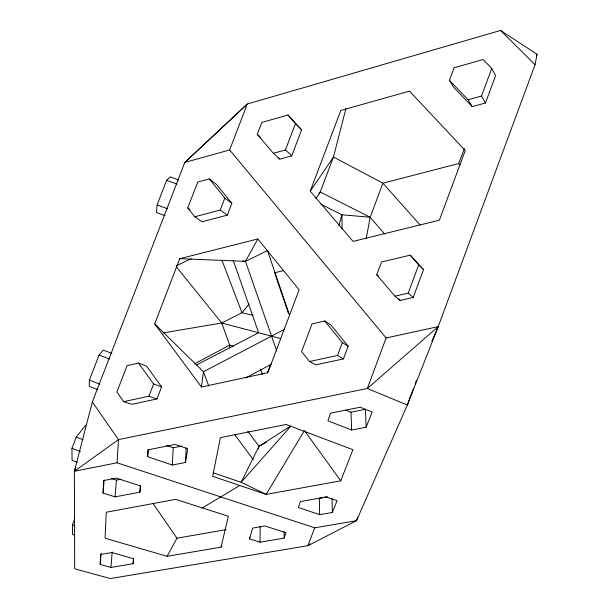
<?xml version="1.0" encoding="UTF-8"?>
<svg xmlns="http://www.w3.org/2000/svg" width="609" height="609" viewBox="0 0 609 609"><rect width="100%" height="100%" fill="white"/><g stroke="black" fill="none" stroke-linecap="round" stroke-linejoin="round"><path stroke-width="0.91" d="M260.043 542.193L249.606 538.927L252.644 528.087L264.885 525.963L285.918 532.73L284.114 538.12L260.043 542.193L260.18 526.267M249.606 538.927L249.637 537.047M111.919 353.387L103.294 350.129L99.077 355.07L89.386 380.145L89.279 386.395L97.912 389.676M100.211 564.444L100.607 554.479L111.85 552.53L133.584 558.742L133.112 563.698L110.983 567.443L100.211 564.444L101.109 553.49M103.058 493.1L103.56 480.57L116.19 478.111L140.519 485.944L139.925 492.163L115.101 496.868L103.058 493.1L104.147 480.037M148.078 449.373L147.614 456.704L172.324 465.032L185.509 462.459L186.156 447.881M172.324 465.032L173.207 447.767L166.211 445.346M357.62 517.178L356.524 520.672L314.67 527.82L117.088 462.779L118.443 439.629L92.347 401.955L184.778 162.481L247.269 104.032L500.568 30.45L537.039 54.277L535.052 64.676L438.221 326.614L407.33 405.031L356.524 520.672L307.91 545.702L110.328 578.55L74.686 568.806L74.382 471.275L92.347 401.955M139.925 492.163L140.359 485.624M133.112 563.698L133.485 558.217M229.494 347.929L229.692 345.097L221.714 323.006L176.351 266.78M115.101 496.868L116.395 480.136L120.963 479.253M110.983 567.443L112.17 551.99M178.825 180.02L170.238 176.892L166.63 180.294L157.114 204.921L156.467 212.511L165.069 215.67M147.614 456.704L148.314 449.8L175.179 444.403L187.656 448.734L185.509 462.459M201.465 387.012L203.436 371.734L154.701 323.904L179.762 258.68L257.82 238.964L299.141 289.808L267.838 372.716L201.465 387.012L154.701 323.904M366.192 238.69L370.143 217.276L382.932 183.18L458.691 163.555L464.446 148.581M221.037 547.148L228.345 516.265L175.674 499.365L106.263 512.238L105.068 538.211L167.102 556.306L221.037 547.148L221.828 545.497M258.338 448.932L259.008 446.313L290.539 426.125M345.92 108.516L333.466 157.031L320.235 191.995L315.82 198.74M338.855 225.733L341.938 214.779L320.867 204.236M413.541 388.245L407.33 405.031L367.326 388.489L118.443 439.629L74.382 471.275L75.722 467.788M415.171 383.822L416.48 380.29M386.129 337.965L367.326 388.489L438.221 326.614L386.129 337.965L229.639 149.951L247.269 104.032L184.778 162.481L229.639 149.951M394.921 296.164L408.197 293.135L418.695 264.9L410.2 255.156L381.5 261.992L376.727 274.773L394.921 296.164L400.09 300.427L413.206 297.458L423.552 269.604L410.2 255.156M485.449 102.99L481.491 96.039L491.775 68.375L483.066 59.537L454.108 67.774L449.427 80.297L453.774 87.369L472.226 106.605L485.449 102.99L495.597 75.691L491.775 68.375M343.43 358.907L348.173 346.232L330.778 324.856L324.749 320.996L312.036 323.866L301.622 351.545L309.524 361.518L315.767 364.844L343.43 358.907L337.523 355.473L309.524 361.518M337.523 355.473L342.334 342.623L324.749 320.996M267.381 372.906L270.388 364.936M314.67 527.82L307.91 545.702L310.05 543.867M310.232 191.165L340.812 110.45L409.522 91.114L465.253 150.552L439.363 220.199L353.06 241.392L310.232 191.165L333.466 157.031L382.932 183.18L420.081 225.026M273.365 153.27L285.438 149.951L295.472 123.612L287.966 115.002L261.847 122.432L257.28 134.361L273.365 153.27L279.79 159.116L291.726 155.858L301.63 129.854L287.966 115.002M123.696 401.658L148.939 396.208L153.62 383.982L138.517 363.086L127.045 365.674L116.898 392.029L123.696 401.658L132.001 404.307L156.977 398.941L161.591 386.875L146.617 366.215L138.517 363.086M194.751 216.781L220.26 210.059L224.85 198.07L209.298 178.932L197.704 182.091L187.747 207.951L194.751 216.781L202.081 221.745L227.317 215.144L231.846 203.307L216.431 184.36L209.298 178.932M74.184 535.075L72.517 534.428L72.456 524.874L74.709 519.013M77.313 462.315L72.045 460.282L71.961 448.3L76.292 437.087L85.564 425.242M340.751 480.813L352.893 449.693L286.116 424.473L220.382 437.635L212.655 476.329L266.133 494.409L340.751 480.813L304.431 430.548L266.133 494.409L241.141 482.298L213.219 472.812M332.369 512.451L337.051 500.651L326.34 496.929L300.389 501.565L298.364 507.503L319.634 514.666L332.369 512.451L332.027 498.733M366.169 427.183L372.175 412.027L360.239 407.231L330.527 413.199L327.924 420.827L351.629 430.023L366.169 427.183L365.4 409.324L350.99 412.202L345.767 410.131M536.308 56.02L537.039 54.277M431.926 341.086L438.221 326.614M266.438 442.126L259.008 446.313L241.141 482.298L290.699 426.33M167.102 556.306L176.96 538.204L226.061 529.64M276.714 351.005L245.473 261.36L257.82 238.964M249.111 304.005L242.001 312.714L221.714 323.006L163.098 332.925M318.964 193.411L320.235 191.995L370.143 217.276L384.743 234.077M202.348 507.921L239.756 485.487M194.461 363.908L229.692 345.097L233.316 346.156M245.64 377.961L271.439 364.19M284.669 329.271L203.436 371.734L208.72 385.954M196.501 364.989L258.658 332.742L233.118 260.142M179.762 258.68L245.473 261.36L267.488 250.611L289.511 315.127M176.602 265.631L191.097 258.726M449.427 80.297L468.093 99.724L481.491 96.039M274.598 272.779L283.725 270.571M173.207 447.767L181.924 446.024M74.382 471.275L117.088 462.779M327.444 496.799L319.322 498.253L319.634 514.666M370.143 217.276L341.938 214.779L342.045 228.923M242.763 260.903L245.473 261.36M253.047 315.378L242.001 312.714L222.079 260.644M221.714 323.006L280.627 338.535M111.28 478.491L116.395 480.136M148.939 396.208L156.977 398.941M153.62 383.982L161.591 386.875M166.63 180.294L177.021 184.085M157.114 204.921L167.513 208.735M99.077 355.07L109.513 359.013M89.386 380.145L99.83 384.104M76.292 437.087L83.045 439.675M71.961 448.3L80.411 451.543M72.456 524.874L74.998 525.864M342.334 342.623L348.173 346.232M187.747 207.951L189.97 209.466M220.26 210.059L227.317 215.144M224.85 198.07L231.846 203.307M376.727 274.773L378.737 276.463M408.197 293.135L413.206 297.458M257.28 134.361L260.568 137.375M285.438 149.951L291.726 155.858M418.695 264.9L423.552 269.604M500.568 30.45L535.052 64.676M295.472 123.612L301.63 129.854M458.691 163.555L459.978 164.932M278.564 157.678L279.79 159.116M398.895 299.019L400.09 300.427M247.718 431.195L259.008 446.313M234.808 434.742L253.306 459.726M152.996 503.422L176.96 538.204M468.093 99.724L472.226 106.605M269.97 364.898L270.594 366.679M274.903 273.669L288.514 313.544M260.652 369.107L262.365 374.543M350.99 412.202L351.629 430.023M284.099 531.528L284.114 538.12"/></g></svg>
